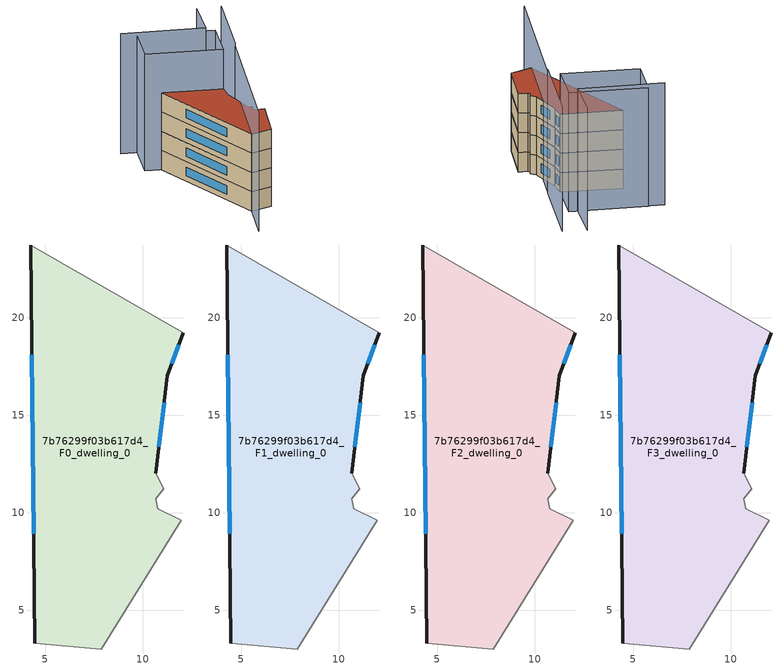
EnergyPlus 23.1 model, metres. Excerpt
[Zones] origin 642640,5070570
7b76299f03b617d4_F0_dwelling_0
 floor ground (EU_floor_Construction): 12.08,19.22 11.28,17.02 10.68,12.01 11.08,11.21 10.68,10.71 10.78,10.21 11.98,9.61 7.87,3.01 4.47,3.31 4.28,23.72 z0
 wall outside (EU_wall_Construction): 4.28,23.72 4.47,3.31 / 10.68,12.01 11.28,17.02 12.08,19.22 z0:3
 wall adiabatic (EU_wall_Construction): 4.47,3.31 7.87,3.01 11.98,9.61 10.78,10.21 10.68,10.71 11.08,11.21 10.68,12.01 / 12.08,19.22 4.28,23.72 z0:3
 window (EU_Window_Construction): 4.33,18.11 4.42,8.93 / 11.5,17.62 11.86,18.61 / 10.84,13.39 11.11,15.64 z0.83:2.17
7b76299f03b617d4_F1_dwelling_0
 floor to 7b76299f03b617d4_F0_dwelling_0 (EU_floor_Construction): 12.08,19.22 11.28,17.02 10.68,12.01 11.08,11.21 10.68,10.71 10.78,10.21 11.98,9.61 7.87,3.01 4.47,3.31 4.28,23.72 z3
 wall outside (EU_wall_Construction): 4.28,23.72 4.47,3.31 / 10.68,12.01 11.28,17.02 12.08,19.22 z3:6
 wall adiabatic (EU_wall_Construction): 4.47,3.31 7.87,3.01 11.98,9.61 10.78,10.21 10.68,10.71 11.08,11.21 10.68,12.01 / 12.08,19.22 4.28,23.72 z3:6
 window (EU_Window_Construction): 4.33,18.11 4.42,8.93 / 11.5,17.62 11.86,18.61 / 10.84,13.39 11.11,15.64 z3.83:5.17
7b76299f03b617d4_F2_dwelling_0
 floor to 7b76299f03b617d4_F1_dwelling_0 (EU_floor_Construction): 12.08,19.22 11.28,17.02 10.68,12.01 11.08,11.21 10.68,10.71 10.78,10.21 11.98,9.61 7.87,3.01 4.47,3.31 4.28,23.72 z6
 wall outside (EU_wall_Construction): 4.28,23.72 4.47,3.31 / 10.68,12.01 11.28,17.02 12.08,19.22 z6:9
 wall adiabatic (EU_wall_Construction): 4.47,3.31 7.87,3.01 11.98,9.61 10.78,10.21 10.68,10.71 11.08,11.21 10.68,12.01 / 12.08,19.22 4.28,23.72 z6:9
 window (EU_Window_Construction): 4.33,18.11 4.42,8.93 / 11.5,17.62 11.86,18.61 / 10.84,13.39 11.11,15.64 z6.83:8.17
7b76299f03b617d4_F3_dwelling_0
 floor to 7b76299f03b617d4_F2_dwelling_0 (EU_floor_Construction): 12.08,19.22 11.28,17.02 10.68,12.01 11.08,11.21 10.68,10.71 10.78,10.21 11.98,9.61 7.87,3.01 4.47,3.31 4.28,23.72 z9
 wall outside (EU_wall_Construction): 4.28,23.72 4.47,3.31 / 10.68,12.01 11.28,17.02 12.08,19.22 z9:12
 wall adiabatic (EU_wall_Construction): 4.47,3.31 7.87,3.01 11.98,9.61 10.78,10.21 10.68,10.71 11.08,11.21 10.68,12.01 / 12.08,19.22 4.28,23.72 z9:12
 window (EU_Window_Construction): 4.33,18.11 4.42,8.93 / 11.5,17.62 11.86,18.61 / 10.84,13.39 11.11,15.64 z9.83:11.17
 roof outside (EU_roof_Construction): 7.87,3.01 11.98,9.61 10.78,10.21 10.68,10.71 11.08,11.21 10.68,12.01 11.28,17.02 12.08,19.22 4.28,23.72 4.47,3.31 z12
shading: 0.55,-3.13 13.77,18.58 z0:18.4; 13.63,18.34 20.89,30.52 z0:19; 5.68,31.13 15.64,25.47 / 15.64,25.47 12.08,19.22 / 12.08,19.22 2.13,24.88 / 2.13,24.88 5.68,31.13 z0:18.2; 17.94,32.45 14.49,26.12 / 14.49,26.12 3.53,32.1 z0:18.7
[Building]
EU S2 Campaign: North Axis=0; Terrain=City; Solar Distribution=FullExterior
[Site:Location]
Lyon-Bron: Latitude=45.75; Longitude=5; Time Zone=1; Elevation=198
[SizingPeriod:WeatherFileDays]
AnnualSizingPeriod: Begin Month=1; Begin Day of Month=1; End Month=12; End Day of Month=31; Day of Week for Start Day=Monday; Use Weather File Daylight Saving Period=No; Use Weather File Rain and Snow Indicators=No
[MATERIAL]
EU_InternalMass_Material: Roughness=MediumRough; Thickness=0.1; Conductivity=1; Density=1800; Specific Heat=900; Thermal Absorptance=0.9; Solar Absorptance=0.7; Visible Absorptance=0.7
[MATERIAL:NOMASS] Roughness=MediumRough; Thermal Absorptance=0.9; Solar Absorptance=0.7; Visible Absorptance=0.7
Name | Thermal Resistance
EU_wall_NoMass | 0.87146
EU_roof_NoMass | 0.842276
EU_floor_NoMass | 0.496999
[WINDOWMATERIAL:SIMPLEGLAZINGSYSTEM]
EU_Window_SimpleGlazing: UFactor=2.2525; Solar Heat Gain Coefficient=0.76; Visible Transmittance=0.76
[CONSTRUCTION]
EU_wall_Construction: EU_wall_NoMass
EU_roof_Construction: EU_roof_NoMass
EU_floor_Construction: EU_floor_NoMass
EU_InternalMass_Construction: EU_InternalMass_Material
EU_Window_Construction: EU_Window_SimpleGlazing
[ZONE] Type=1; Multiplier=1; Ceiling Height=autocalculate; Floor Area=autocalculate; Part of Total Floor Area=Yes
Name | Volume
7b76299f03b617d4_F0_dwelling_0 | 354.739
7b76299f03b617d4_F1_dwelling_0; 7b76299f03b617d4_F2_dwelling_0 | 354.738
7b76299f03b617d4_F3_dwelling_0 | 1064.21
[INTERNALMASS] Construction=EU_InternalMass_Construction; Surface Area=118.246
Name | Zone or ZoneList
7b76299f03b617d4_F0_dwelling_0_EU_InternalMass | 7b76299f03b617d4_F0_dwelling_0
7b76299f03b617d4_F1_dwelling_0_EU_InternalMass | 7b76299f03b617d4_F1_dwelling_0
7b76299f03b617d4_F2_dwelling_0_EU_InternalMass | 7b76299f03b617d4_F2_dwelling_0
7b76299f03b617d4_F3_dwelling_0_EU_InternalMass | 7b76299f03b617d4_F3_dwelling_0
[OTHEREQUIPMENT] Fuel Type=Electricity; Design Level Calculation Method=Watts/Area; Power per Zone Floor Area=1; Fraction Latent=0; Fraction Radiant=0; Fraction Lost=0; Carbon Dioxide Generation Rate=0; EndUse Subcategory=EU_Step8_InternalGains
Name | Zone or ZoneList or Space or SpaceList | Schedule
EU_Step8_InternalGain_7b76299f03b617d4_F0_dwelling_0_f000 | 7b76299f03b617d4_F0_dwelling_0 | EU_Step8_GainSchedule_7b76299f03b617d4_F0_dwelling_0_f000
EU_Step8_InternalGain_7b76299f03b617d4_F1_dwelling_0_f000 | 7b76299f03b617d4_F1_dwelling_0 | EU_Step8_GainSchedule_7b76299f03b617d4_F1_dwelling_0_f000
EU_Step8_InternalGain_7b76299f03b617d4_F2_dwelling_0_f000 | 7b76299f03b617d4_F2_dwelling_0 | EU_Step8_GainSchedule_7b76299f03b617d4_F2_dwelling_0_f000
EU_Step8_InternalGain_7b76299f03b617d4_F3_dwelling_0_f000 | 7b76299f03b617d4_F3_dwelling_0 | EU_Step8_GainSchedule_7b76299f03b617d4_F3_dwelling_0_f000
[ZONEVENTILATION:DESIGNFLOWRATE] Schedule=EU_AlwaysOn; Design Flow Rate Calculation Method=AirChanges/Hour; Air Changes per Hour=0.425; Ventilation Type=Natural; Fan Pressure Rise=0; Fan Total Efficiency=1; Constant Term Coefficient=1; Temperature Term Coefficient=0; Velocity Term Coefficient=0; Velocity Squared Term Coefficient=0; Minimum Indoor Temperature=-100; Maximum Indoor Temperature=100; Delta Temperature=-100; Minimum Outdoor Temperature=-100; Maximum Outdoor Temperature=100; Maximum Wind Speed=40
Name | Zone or ZoneList or Space or SpaceList
EU_ConstantAir_7b76299f03b617d4_F0_dwelling_0 | 7b76299f03b617d4_F0_dwelling_0
EU_ConstantAir_7b76299f03b617d4_F1_dwelling_0 | 7b76299f03b617d4_F1_dwelling_0
EU_ConstantAir_7b76299f03b617d4_F2_dwelling_0 | 7b76299f03b617d4_F2_dwelling_0
EU_ConstantAir_7b76299f03b617d4_F3_dwelling_0 | 7b76299f03b617d4_F3_dwelling_0
[HVACTEMPLATE:THERMOSTAT] Constant Heating Setpoint=20; Constant Cooling Setpoint=50
EU_HeatOnly_7b76299f03b617d4_F0_dwelling_0; EU_HeatOnly_7b76299f03b617d4_F1_dwelling_0; EU_HeatOnly_7b76299f03b617d4_F2_dwelling_0; EU_HeatOnly_7b76299f03b617d4_F3_dwelling_0
[HVACTEMPLATE:ZONE:IDEALLOADSAIRSYSTEM] System Availability Schedule=EU_AlwaysOn; Maximum Heating Supply Air Temperature=50; Minimum Cooling Supply Air Temperature=13; Maximum Heating Supply Air Humidity Ratio=0.0156; Minimum Cooling Supply Air Humidity Ratio=0.0077; Heating Limit=NoLimit; Cooling Limit=NoLimit; Heating Availability Schedule=EU_AlwaysOn; Cooling Availability Schedule=EU_CoolingOff; Dehumidification Control Type=ConstantSensibleHeatRatio; Cooling Sensible Heat Ratio=0.7; Dehumidification Setpoint=60; Humidification Control Type=None; Humidification Setpoint=30; Outdoor Air Method=None; Outdoor Air Flow Rate per Person=0.00944; Outdoor Air Flow Rate per Zone Floor Area=0; Outdoor Air Flow Rate per Zone=0; Demand Controlled Ventilation Type=None; Outdoor Air Economizer Type=NoEconomizer; Heat Recovery Type=None; Sensible Heat Recovery Effectiveness=0.7; Latent Heat Recovery Effectiveness=0.65
Name | Template Thermostat
7b76299f03b617d4_F0_dwelling_0 | EU_HeatOnly_7b76299f03b617d4_F0_dwelling_0
7b76299f03b617d4_F1_dwelling_0 | EU_HeatOnly_7b76299f03b617d4_F1_dwelling_0
7b76299f03b617d4_F2_dwelling_0 | EU_HeatOnly_7b76299f03b617d4_F2_dwelling_0
7b76299f03b617d4_F3_dwelling_0 | EU_HeatOnly_7b76299f03b617d4_F3_dwelling_0
[SIZING:ZONE] Zone Cooling Design Supply Air Temperature Input Method=SupplyAirTemperature; Zone Cooling Design Supply Air Temperature=13; Zone Heating Design Supply Air Temperature Input Method=SupplyAirTemperature; Zone Heating Design Supply Air Temperature=50; Zone Cooling Design Supply Air Humidity Ratio=0.008; Zone Heating Design Supply Air Humidity Ratio=0.008; Cooling Design Air Flow Method=DesignDay; Cooling Design Air Flow Rate=0; Cooling Minimum Air Flow per Zone Floor Area=0.000762; Cooling Minimum Air Flow=0; Cooling Minimum Air Flow Fraction=0.2; Heating Design Air Flow Method=DesignDay; Heating Design Air Flow Rate=0; Heating Maximum Air Flow per Zone Floor Area=0.002032; Heating Maximum Air Flow=0.141576; Heating Maximum Air Flow Fraction=0.3; Account for Dedicated Outdoor Air System=No; Dedicated Outdoor Air System Control Strategy=NeutralSupplyAir; Dedicated Outdoor Air Low Setpoint Temperature for Design=autosize; Dedicated Outdoor Air High Setpoint Temperature for Design=autosize; Zone Load Sizing Method=Sensible Load Only No Latent Load; Zone Latent Cooling Design Supply Air Humidity Ratio Input Method=HumidityRatioDifference; Zone Cooling Design Supply Air Humidity Ratio Difference=0.005; Zone Latent Heating Design Supply Air Humidity Ratio Input Method=HumidityRatioDifference; Zone Humidification Design Supply Air Humidity Ratio Difference=0.005
7b76299f03b617d4_F0_dwelling_0; 7b76299f03b617d4_F1_dwelling_0; 7b76299f03b617d4_F2_dwelling_0; 7b76299f03b617d4_F3_dwelling_0
[SCHEDULE:CONSTANT]
Name | Hourly Value
EU_AlwaysOn | 1
EU_CoolingOff | 0
[SCHEDULE:FILE] Column Number=1; Rows to Skip at Top=0; Number of Hours of Data=8760; Column Separator=Comma; Interpolate to Timestep=No; Minutes per Item=60; Adjust Schedule for Daylight Savings=Yes
Name | File
EU_Step8_GainSchedule_7b76299f03b617d4_F0_dwelling_0_f000 | ../../schedules/7b76299f03b617d4/7b76299f03b617d4_F0_dwelling_0_f000_gain.csv
EU_Step8_GainSchedule_7b76299f03b617d4_F1_dwelling_0_f000 | ../../schedules/7b76299f03b617d4/7b76299f03b617d4_F1_dwelling_0_f000_gain.csv
EU_Step8_GainSchedule_7b76299f03b617d4_F2_dwelling_0_f000 | ../../schedules/7b76299f03b617d4/7b76299f03b617d4_F2_dwelling_0_f000_gain.csv
EU_Step8_GainSchedule_7b76299f03b617d4_F3_dwelling_0_f000 | ../../schedules/7b76299f03b617d4/7b76299f03b617d4_F3_dwelling_0_f000_gain.csv
